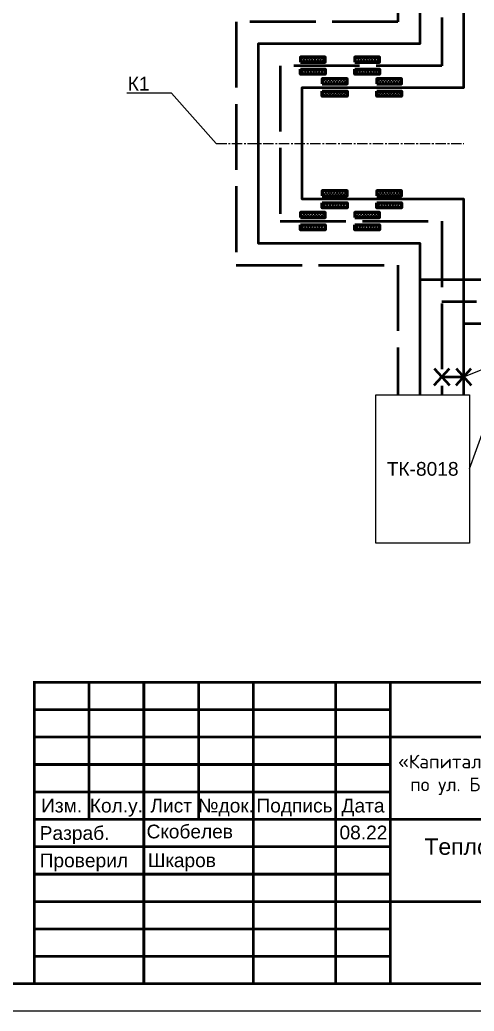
# Model space of a CAD drawing. Header units: millimetres. Extents: x 1990 to 7549, y 397 to 3825.
# Drawn here: x 3006.3 to 3089.2, y 1614.1 to 1795 of the extents above; entities that cross this region are included whole.
import ezdxf
from ezdxf import colors
from ezdxf.entities.mleader import LeaderData, LeaderLine
from ezdxf.enums import TextEntityAlignment as Align
from ezdxf.math import Vec2, Vec3

# ---------------------------------------------------------------- set-up
doc = ezdxf.new("R2010")
doc.units = ezdxf.units.MM
doc.linetypes.add('ACAD_ISO02W100', pattern=[15, 12, -3])
doc.linetypes.add('CENTER2', pattern=[28.575, 19.05, -3.175, 3.175, -3.175])
doc.layers.add('Основной', color=1, linetype='Continuous', lineweight=60)
doc.layers.add('Форматы', color=7, linetype='Continuous')
doc.styles.add('-ISOCPEUR-', font='isocpeur.TTF')
doc.styles.get("Standard").update_dxf_attribs({"font": 'arial.ttf'})
pattern_1 = [(45, (2296.8671, 1301.20276), (-0.2525697, 0.2525697), []), (135, (2296.8671, 1301.20276), (-0.2525697, -0.2525697), [])]
pattern_2 = [(45, (2306.8024, 1301.20276), (-0.2525697, 0.2525697), []), (135, (2306.8024, 1301.20276), (-0.2525697, -0.2525697), [])]
pattern_3 = [(45, (2292.8671, 1297.20276), (-0.2525697, 0.2525697), []), (135, (2292.8671, 1297.20276), (-0.2525697, -0.2525697), [])]
pattern_4 = [(45, (2302.8024, 1297.20276), (-0.2525697, 0.2525697), []), (135, (2302.8024, 1297.20276), (-0.2525697, -0.2525697), [])]

# ---------------------------------------------------------------- blocks, each defined once
blk = doc.blocks.new('*U426')
blk.add_lwpolyline([(0, 123), (297, 123), (297, -297), (0, -297)], close=True)
at = {"const_width": 0.5}
blk.add_lwpolyline([(20, 118), (292, 118), (292, -292), (20, -292)], close=True, dxfattribs=at)
for points in [[(107, -292), (107, -237), (292, -237)], [(117, -237), (117, -262)], [(127, -237), (127, -292)], [(137, -237), (137, -262)], [(147, -237), (147, -292)], [(162, -237), (162, -292)], [(172, -237), (172, -292)], [(107, -242), (172, -242)], [(107, -247), (172, -247)], [(172, -247), (292, -247)], [(107, -252), (172, -252)], [(107, -257), (172, -257)], [(107, -262), (292, -262)], [(107, -267), (172, -267)], [(107, -272), (172, -272)], [(107, -277), (172, -277)], [(172, -277), (292, -277)], [(107, -282), (172, -282)], [(107, -287), (172, -287)]]:
    blk.add_lwpolyline(points, dxfattribs=at)
for s, p in [('Изм.', (112, -259.5)), ('Кол.у.', (122, -259.5)), ('Лист', (132, -259.5)), ('№док.', (142, -259.5)), ('Подпись', (154.5, -259.5)), ('Дата', (167, -259.5))]:
    blk.add_text(s, height=2.5).set_placement(p, align=Align.MIDDLE_CENTER)
for s, p in [('Разраб.', (108, -264.5)), ('Проверил', (108, -269.5))]:
    blk.add_text(s, height=2.5).set_placement(p, align=Align.MIDDLE_LEFT)
at = {"insert": (230.34, -255.97), "char_height": 2.5, "width": 124.3112, "attachment_point": 5, "style": '-ISOCPEUR-'}
blk.add_mtext('\\pi3.21545;{\\C7;«Капитальный ремонт (реконструкция) тепловых сетей от УП у ж/д №26 по ул. Б. Новикова до ТК-8018 ул. Расплетина, д 7 в ГО г. Рыбинск Ярославской области».}', dxfattribs=at)
blk.add_attdef('РАЗРАБОТАЛ', text='', height=2.5).set_placement((127.5, -264.22), align=Align.MIDDLE_LEFT)
at = {"flags": 8}
for tag, height, p in [('ДАТА', 2.5, (167.07, -264.4)), ('ЛИСТ', 3, (263.39, -271.92)), ('ЛИСТОВ', 3, (280.89, -271.92))]:
    blk.add_attdef(tag, text='', height=height, dxfattribs=at).set_placement(p, align=Align.MIDDLE_CENTER)
blk.add_attdef('ПРОВЕРИЛ', (127.75, -270.73), '', height=2.5)
for tag, p in [('ТЕПЛОВЫЕ_СЕТИ_001', (192.41, -270.98)), ('ИМЯ_ЧЕРТЕЖА_001', (194.51, -285.58))]:
    blk.add_attdef(tag, p, '', height=3, dxfattribs=at)
at = {"style": '-ISOCPEUR-', "flags": 8}
blk.add_attdef('ФОРМАТ', text='', height=3, dxfattribs=at).set_placement((257.97, -294.75), align=Align.MIDDLE_CENTER)
blk = doc.blocks.new('_None')

msp = doc.modelspace()

# ---------------------------------------------------------------- hatches: boundary and pattern name
h = msp.add_hatch()
h.set_pattern_fill('ANSI37', color=256, scale=0.1125)
h.set_pattern_definition(pattern_3)
h.paths.add_polyline_path([(3062.024, 1787.263), (3062.024, 1788.172), (3057.502, 1788.172), (3057.502, 1787.263)])
h = msp.add_hatch()
h.set_pattern_fill('ANSI37', color=256, scale=0.1125)
h.set_pattern_definition(pattern_4)
h.paths.add_polyline_path([(3071.959, 1787.263), (3071.959, 1788.172), (3067.437, 1788.172), (3067.437, 1787.263)])
h = msp.add_hatch()
h.set_pattern_fill('ANSI37', color=256, scale=0.1125)
h.set_pattern_definition(pattern_3)
h.paths.add_polyline_path([(3057.502, 1785.929), (3057.502, 1785.02), (3062.024, 1785.02), (3062.024, 1785.929)])
h = msp.add_hatch()
h.set_pattern_fill('ANSI37', color=256, scale=0.1125)
h.set_pattern_definition(pattern_4)
h.paths.add_polyline_path([(3067.437, 1785.929), (3067.437, 1785.02), (3071.959, 1785.02), (3071.959, 1785.929)])
h = msp.add_hatch()
h.set_pattern_fill('ANSI37', color=256, scale=0.1125)
h.set_pattern_definition(pattern_1)
h.paths.add_polyline_path([(3066.024, 1783.263), (3066.024, 1784.172), (3061.502, 1784.172), (3061.502, 1783.263)])
h = msp.add_hatch()
h.set_pattern_fill('ANSI37', color=256, scale=0.1125)
h.set_pattern_definition(pattern_2)
h.paths.add_polyline_path([(3075.959, 1783.263), (3075.959, 1784.172), (3071.437, 1784.172), (3071.437, 1783.263)])
h = msp.add_hatch()
h.set_pattern_fill('ANSI37', color=256, scale=0.1125)
h.set_pattern_definition(pattern_1)
h.paths.add_polyline_path([(3061.502, 1781.929), (3061.502, 1781.02), (3066.024, 1781.02), (3066.024, 1781.929)])
h = msp.add_hatch()
h.set_pattern_fill('ANSI37', color=256, scale=0.1125)
h.set_pattern_definition(pattern_2)
h.paths.add_polyline_path([(3071.437, 1781.929), (3071.437, 1781.02), (3075.959, 1781.02), (3075.959, 1781.929)])
h = msp.add_hatch()
h.set_pattern_fill('ANSI37', color=256, scale=0.1125)
h.set_pattern_definition(pattern_1)
h.paths.add_polyline_path([(3066.024, 1762.882), (3066.024, 1763.79), (3061.502, 1763.79), (3061.502, 1762.882)])
h = msp.add_hatch()
h.set_pattern_fill('ANSI37', color=256, scale=0.1125)
h.set_pattern_definition(pattern_2)
h.paths.add_polyline_path([(3075.959, 1762.882), (3075.959, 1763.79), (3071.437, 1763.79), (3071.437, 1762.882)])
h = msp.add_hatch()
h.set_pattern_fill('ANSI37', color=256, scale=0.1125)
h.set_pattern_definition(pattern_1)
h.paths.add_polyline_path([(3061.502, 1761.547), (3061.502, 1760.638), (3066.024, 1760.638), (3066.024, 1761.547)])
h = msp.add_hatch()
h.set_pattern_fill('ANSI37', color=256, scale=0.1125)
h.set_pattern_definition(pattern_2)
h.paths.add_polyline_path([(3071.437, 1761.547), (3071.437, 1760.638), (3075.959, 1760.638), (3075.959, 1761.547)])
h = msp.add_hatch()
h.set_pattern_fill('ANSI37', color=256, scale=0.1125)
h.set_pattern_definition(pattern_3)
h.paths.add_polyline_path([(3062.024, 1758.882), (3062.024, 1759.79), (3057.502, 1759.79), (3057.502, 1758.882)])
h = msp.add_hatch()
h.set_pattern_fill('ANSI37', color=256, scale=0.1125)
h.set_pattern_definition(pattern_4)
h.paths.add_polyline_path([(3071.959, 1758.882), (3071.959, 1759.79), (3067.437, 1759.79), (3067.437, 1758.882)])
h = msp.add_hatch()
h.set_pattern_fill('ANSI37', color=256, scale=0.1125)
h.set_pattern_definition(pattern_3)
h.paths.add_polyline_path([(3057.502, 1757.547), (3057.502, 1756.638), (3062.024, 1756.638), (3062.024, 1757.547)])
h = msp.add_hatch()
h.set_pattern_fill('ANSI37', color=256, scale=0.1125)
h.set_pattern_definition(pattern_4)
h.paths.add_polyline_path([(3067.437, 1757.547), (3067.437, 1756.638), (3071.959, 1756.638), (3071.959, 1757.547)])

# ---------------------------------------------------------------- linework, layer by layer
at = {"color": 4, "lineweight": 50}
msp.add_line((3134.627, 1747.501), (3079.313, 1747.501), dxfattribs=at)
at = {"color": 5, "linetype": 'ACAD_ISO02W100', "lineweight": 50}
msp.add_line((3134.627, 1743.501), (3083.313, 1743.501), dxfattribs=at)
at = {"color": 1, "lineweight": 50}
msp.add_line((3134.627, 1739.501), (3087.313, 1739.501), dxfattribs=at)
at = {"lineweight": 50}
for p, q in [((3081.925, 1728.331), (3084.7, 1731.364)), ((3081.925, 1731.364), (3084.7, 1728.331)), ((3085.925, 1728.331), (3088.7, 1731.364)), ((3085.925, 1731.364), (3088.7, 1728.331)), ((3083.313, 1729.847), (3087.313, 1729.847))]:
    msp.add_line(p, q, dxfattribs=at)
at = {"color": 6, "linetype": 'ACAD_ISO02W100', "lineweight": 50}
msp.add_lwpolyline([(3075.313, 1968.715), (3075.313, 1891.781), (3045.813, 1891.781), (3045.813, 1847.399), (3075.313, 1847.399), (3075.313, 1794.596), (3045.813, 1794.596), (3045.813, 1750.214), (3075.313, 1750.214), (3075.313, 1726.556)], dxfattribs=at)
at = {"color": 4, "lineweight": 50}
msp.add_lwpolyline([(3079.313, 1968.715), (3079.313, 1887.781), (3049.813, 1887.781), (3049.813, 1851.399), (3079.313, 1851.399), (3079.313, 1790.596), (3049.813, 1790.596), (3049.813, 1754.214), (3079.313, 1754.214), (3079.313, 1726.556)], dxfattribs=at)
at = {"color": 5, "linetype": 'ACAD_ISO02W100', "lineweight": 50}
msp.add_lwpolyline([(3083.313, 1968.715), (3083.313, 1883.781), (3053.813, 1883.781), (3053.813, 1855.399), (3083.313, 1855.399), (3083.313, 1786.596), (3053.813, 1786.596), (3053.813, 1758.214), (3083.313, 1758.214), (3083.313, 1726.556)], dxfattribs=at)
at = {"color": 1, "lineweight": 50}
msp.add_lwpolyline([(3087.313, 1726.556), (3087.313, 1762.214), (3057.813, 1762.214), (3057.813, 1782.596), (3087.313, 1782.596), (3087.313, 1859.399), (3057.813, 1859.399), (3057.813, 1879.781), (3087.313, 1879.781), (3087.313, 1968.715)], dxfattribs=at)
at = {"lineweight": 25}
msp.add_lwpolyline([(3071.249, 1726.556), (3088.395, 1726.556), (3088.395, 1699.502), (3071.249, 1699.502)], close=True, dxfattribs=at)
at = {"layer": 'Основной'}
for points in [[(3057.502, 1787.263), (3062.024, 1787.263), (3062.024, 1788.172), (3057.502, 1788.172)], [(3067.437, 1787.263), (3071.959, 1787.263), (3071.959, 1788.172), (3067.437, 1788.172)], [(3057.502, 1785.929), (3062.024, 1785.929), (3062.024, 1785.02), (3057.502, 1785.02)], [(3067.437, 1785.929), (3071.959, 1785.929), (3071.959, 1785.02), (3067.437, 1785.02)], [(3061.502, 1783.263), (3066.024, 1783.263), (3066.024, 1784.172), (3061.502, 1784.172)], [(3071.437, 1783.263), (3075.959, 1783.263), (3075.959, 1784.172), (3071.437, 1784.172)], [(3061.502, 1781.929), (3066.024, 1781.929), (3066.024, 1781.02), (3061.502, 1781.02)], [(3071.437, 1781.929), (3075.959, 1781.929), (3075.959, 1781.02), (3071.437, 1781.02)], [(3061.502, 1762.882), (3066.024, 1762.882), (3066.024, 1763.79), (3061.502, 1763.79)], [(3071.437, 1762.882), (3075.959, 1762.882), (3075.959, 1763.79), (3071.437, 1763.79)], [(3061.502, 1761.547), (3066.024, 1761.547), (3066.024, 1760.638), (3061.502, 1760.638)], [(3071.437, 1761.547), (3075.959, 1761.547), (3075.959, 1760.638), (3071.437, 1760.638)], [(3057.502, 1758.882), (3062.024, 1758.882), (3062.024, 1759.79), (3057.502, 1759.79)], [(3067.437, 1758.882), (3071.959, 1758.882), (3071.959, 1759.79), (3067.437, 1759.79)], [(3057.502, 1757.547), (3062.024, 1757.547), (3062.024, 1756.638), (3057.502, 1756.638)], [(3067.437, 1757.547), (3071.959, 1757.547), (3071.959, 1756.638), (3067.437, 1756.638)]]:
    msp.add_lwpolyline(points, close=True, dxfattribs=at)
at = {"layer": 'Основной', "color": 2, "linetype": 'CENTER2', "lineweight": 25, "ltscale": 0.1}
msp.add_lwpolyline([(3042.153, 1772.405), (3087.313, 1772.405)], dxfattribs=at)

# ---------------------------------------------------------------- block references
at = {"layer": 'Форматы'}
ref = msp.add_blockref('*U426', (2901.939, 1911.115), dxfattribs=at)
ref.add_attrib('ТЕПЛОВЫЕ_СЕТИ_001', 'Тепломеханические решения', (3080.136, 1642.64), dxfattribs={"layer": '0', "height": 3})
ref.add_attrib('ДАТА', '08.22', dxfattribs={"layer": '0', "height": 2.5}).set_placement((3069.013, 1646.714), align=Align.MIDDLE_CENTER)
ref.add_attrib('РАЗРАБОТАЛ', 'Скобелев', dxfattribs={"layer": '0', "height": 2.5}).set_placement((3029.439, 1646.891), align=Align.MIDDLE_LEFT)
ref.add_attrib('ПРОВЕРИЛ', 'Шкаров', (3029.688, 1640.386), dxfattribs={"layer": '0', "height": 2.5})

# ---------------------------------------------------------------- texts
at = {"lineweight": 25, "insert": (3079.822, 1713.029), "char_height": 2.5, "attachment_point": 5}
msp.add_mtext_dynamic_manual_height_columns('ТК-8018', width=17.146, gutter_width=12.5, heights=[0], dxfattribs=at)

# ---------------------------------------------------------------- leaders
at = {"lineweight": 25}
ml = msp.add_multileader_mtext('Standard', dxfattribs=at)
ml.set_content('К1', color=256)
ml.set_leader_properties()
ml.set_arrow_properties(name='NONE')
ml.build(insert=Vec2(0, 0))
ml.multileader.update_dxf_attribs({"text_left_attachment_type": 6, "text_right_attachment_type": 6, "dogleg_length": 2, "arrow_head_size": 2.5})
ctx = ml.context
ctx.base_point, ctx.char_height, ctx.arrow_head_size, ctx.plane_origin = Vec3(3024.916, 1781.566), 2.5, 2.5, Vec3(3042.153, 1772.405)
ctx.left_attachment, ctx.right_attachment, ctx.text_align_type = 6, 6, 2
notes = []
notes.append((ctx, [(0, (1, 1, 0), (3033.977, 1781.566), (-1, 0), 2, [(0, [(3042.153, 1772.405)], 0, [])])]))
ctx.mtext.insert, ctx.mtext.alignment, ctx.mtext.flow_direction = Vec3(3029.977, 1784.566), 3, 5
ml = msp.add_multileader_mtext('Standard', dxfattribs=at)
ml.set_content('Н1', color=256)
ml.set_leader_properties()
ml.set_arrow_properties(name='NONE')
ml.build(insert=Vec2(0, 0))
ml.multileader.update_dxf_attribs({"text_left_attachment_type": 6, "text_right_attachment_type": 6, "dogleg_length": 2, "arrow_head_size": 2.5})
ctx = ml.context
ctx.base_point, ctx.char_height, ctx.arrow_head_size, ctx.plane_origin = Vec3(3096.343, 1732.651), 2.5, 2.5, Vec3(3087.313, 1729.847)
ctx.left_attachment, ctx.right_attachment = 6, 6
notes.append((ctx, [(0, (1, 1, 0), (3094.343, 1732.651), (1, 0), 2, [(0, [(3087.313, 1729.847)], 0, [])])]))
ctx.mtext.insert, ctx.mtext.flow_direction = Vec3(3098.343, 1735.651), 5
ml = msp.add_multileader_mtext('Standard', dxfattribs=at)
ml.set_content('см. 0802-ТС.4', color=256)
ml.set_leader_properties()
ml.set_arrow_properties(name='NONE')
ml.build(insert=Vec2(0, 0))
ml.multileader.update_dxf_attribs({"text_left_attachment_type": 6, "text_right_attachment_type": 6, "dogleg_length": 2, "arrow_head_size": 2.5})
ctx = ml.context
ctx.base_point, ctx.char_height, ctx.arrow_head_size, ctx.plane_origin = Vec3(3094.17, 1723.654), 2.5, 2.5, Vec3(3088.395, 1713.029)
ctx.left_attachment, ctx.right_attachment = 6, 6
notes.append((ctx, [(0, (1, 1, 0), (3092.17, 1723.654), (1, 0), 2, [(0, [(3088.395, 1713.029)], 0, [])])]))
ctx.mtext.insert, ctx.mtext.flow_direction = Vec3(3096.17, 1726.654), 5
for ctx, leaders in notes:
    for number, flags, end, landing, length, lines in leaders:
        leader = LeaderData()
        leader.index, (leader.has_last_leader_line, leader.has_dogleg_vector, leader.attachment_direction) = number, flags
        leader.last_leader_point, leader.dogleg_vector, leader.dogleg_length = Vec3(end), Vec3(landing), length
        for number, points, colour, breaks in lines:
            line = LeaderLine()
            line.index, line.vertices, line.color, line.breaks = number, Vec3.list(points), colors.encode_raw_color(colour), breaks
            leader.lines.append(line)
        ctx.leaders.append(leader)

doc.saveas('drawing.dxf')
